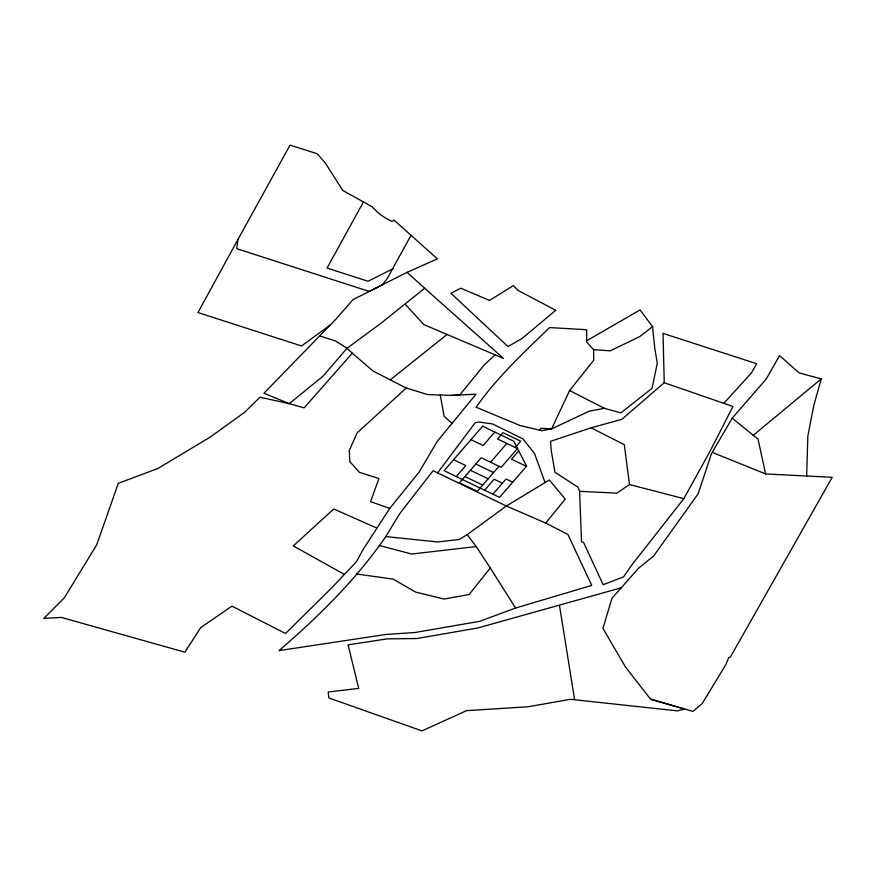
<?xml version="1.0" encoding="UTF-8"?>
<svg xmlns="http://www.w3.org/2000/svg" width="876" height="876" viewBox="0 0 876 876"><rect width="100%" height="100%" fill="white"/><g stroke="black" fill="none" stroke-linecap="round" stroke-linejoin="round"><path stroke-width="1.31" d="M806.654 475.964L807.847 436.062L813.804 405.435L821.25 378.881L799.142 372.913L779.563 355.656L766.117 379.155L732.226 418.148L711.378 453.856L698.194 493.746L653.671 555.964L638.571 568.185L612.017 598.22L602.94 628.377L625.486 667.008L650.572 699.201L692.916 711.432L702.278 703.461L725.777 664.753L728.843 657.372L730.288 657.219L832.2 477.3L765.613 473.938L712.681 452.553M319.718 335.946L335.628 341.016L347.016 348.287L352.272 353.192L304.136 407.866L289.244 403.65L263.961 393.236L336.176 318.897L352.82 299.756L407.055 272.348L437.398 258.869L394.003 220.073L392.043 221.453L390.849 220.894A62.262 45.245 4.3 0 1 378.016 212.638L371.84 206.605L342.779 190.453L325.445 163.177L317.2 153.749L290.044 145.109L237.834 239.696L236.739 248.664L369.267 291.445L381.958 285.039L386.984 278.951L411.03 235.294M569.608 390.521L551.617 428.922L541.872 430.718L520.037 425.528L476.117 407.22C496.78 377.589 523.684 352.656 549.559 327.569L586.657 329.715L586.69 342.078L593.6 349.688L593.742 360.222L569.608 390.521L604.363 408.336L620.953 412.848L652.062 388.298L657.274 363.288L654.755 348.057L652.565 326.66L640.06 309.94L586.69 340.742M539.89 430.247L540.93 428.309L551.617 428.922L589.285 411.14L604.363 408.336M237.834 239.696L197.954 312.535L301.552 345.976L330.493 324.788M363.54 201.787L327.076 268.056L368.084 281.295L393.083 268.658M683.817 498.663L709.68 451.95L732.949 406.486L664.238 382.724L621.861 419.341L591.081 427.806L550.599 441.318L551.146 449.99L554.979 472.295L578.061 487.198L579.594 491.316L581.522 541.598L583.613 542.562L603.17 584.708L623.581 576.89L631.782 565.02L683.817 498.663L629.526 484.537L616.813 493.144L579.594 491.316M385.779 536.583L399.785 513.566L433.083 470.73L506.383 506L545.693 523.049L567.9 534.437L591.727 585.409L515.592 608.032L479.446 621.391L414.731 632.538L386.02 634.443L279.028 650.616C318.601 616.584 356.039 579.66 385.779 536.583L437.759 541.959L459.155 539.485L467.16 534.645L506.383 506L549.351 479.982L565.261 499.09L545.693 523.049M352.272 353.192L373.307 371.183L406.234 388.035L427.915 394.627L452.257 395.383L476.018 394.167L437.244 441.394L419.111 472.076L389.776 508.376L363.244 549.263L356.401 561.757L331.73 587.862L285.543 633.49L231.932 606.159L200.67 627.643L184.869 652.204L61.331 617.405L43.8 618.412L64.331 597.804L96.678 544.916L118.304 483.3L157.899 468.496L209.802 437.354L244.524 412.399L259.909 397.222L289.244 403.65L322.97 376.198L347.016 348.287L381.498 322.861L424.696 288.259L503.481 358.415L423.885 324.613L405.227 304.246M437.606 472.898L475.263 422.626L478.964 422.035L492.52 423.951L522.786 438.799L534.491 453.385L545.058 482.588M467.16 534.645L476.215 546.558L490.275 567.966L469.153 594.508L444.012 599.064L415.728 592.11L393.094 579.091L356.587 574.021M456.265 476.555L465.758 465.583L453.582 459.725M494.798 432.065L483.125 445.534L470.959 439.675M490.56 462.21L506.843 443.409M498.991 466.273L477.278 491.337L459.539 482.807L481.252 457.732L501.203 467.335L517.486 448.534L497.535 438.931L502.966 432.667L520.705 441.197L515.274 447.472M484.636 490.21L494.13 479.249L502.408 483.234M518.702 450.888L511.507 459.188L526.432 466.371M492.914 494.195L506.076 478.997L512.734 482.194M723.85 403.343L751.29 373.034L756.623 363.704L663.033 333.373L664.238 382.724M406.234 388.035L357.167 432.832L349.316 450.417L349.787 461.564L359.357 472.317L378.936 478.548L370.559 501.663L389.776 508.376M732.226 418.148L753.272 435.295L821.25 378.881M390.258 379.866L447.165 334.391M652.565 326.66L639.754 336.57L610.265 350.827L593.6 349.688M495.093 354.835L484.264 364.887L459.736 394.999L452.257 395.383M650.572 699.201L685.01 709.122L677.466 710.874L570.396 699.3L528.108 706.779L466.558 710.655L421.958 730.891L328.872 697.942L328.193 692.018L358.722 688.383L348.079 644.856L387.225 638.878L417.009 638.516L477.935 627.928L621.226 587.807M476.215 546.558L411.731 554.037L379.428 545.529M376.811 528.053L333.745 508.967L293.274 545.912L344.301 574.371M475.832 464.006L493.56 472.536M470.401 470.27L488.129 478.811M464.97 476.533L482.709 485.074M591.081 427.806L624.281 444.658L629.526 484.537M753.272 435.295L758.025 439.095L765.613 473.938M452.202 423.557L444.121 416.319L440.245 395.021M407.055 272.348L424.696 288.259M490.275 567.966L515.592 608.032M574.568 699.442L559.512 605.634M482.621 426.207L444.088 470.686L499.572 497.393L526.596 466.185L513.675 441.154L482.621 426.207M555.712 310.29L522.184 338.377L508.003 346.557L450.965 293.329L460.699 288.193L489.531 300.424L513.369 285.631L518.132 290.449L555.712 310.29"/></g></svg>
